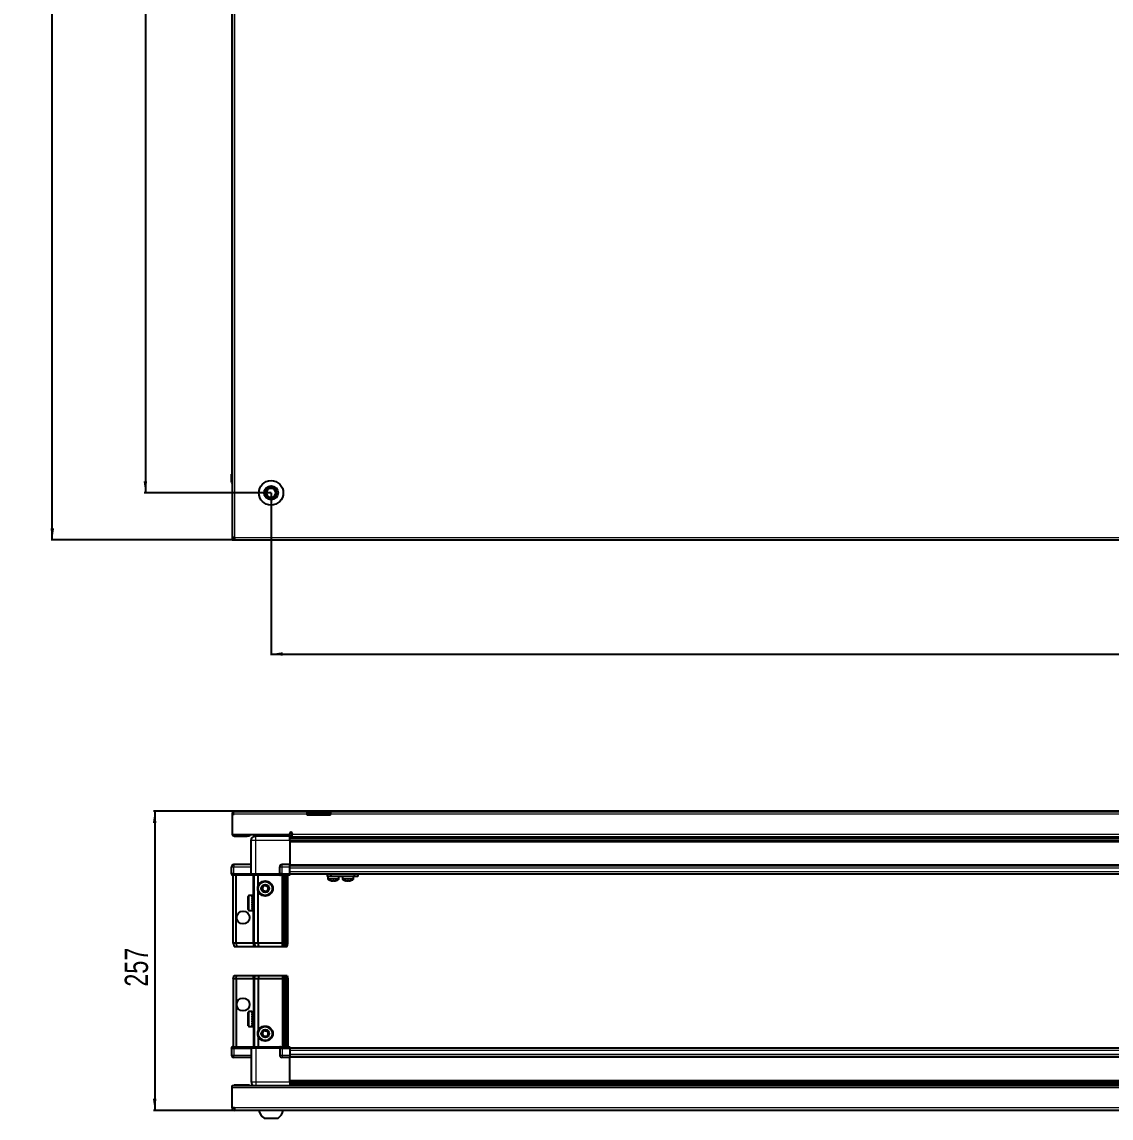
# Model space of a CAD drawing. Header units: millimetres. Extents: x 1132 to 5316, y 351 to 2297.
# Drawn here: x 1132 to 2068, y 351 to 1293 of the extents above; entities that cross this region are included whole.
import ezdxf

# ---------------------------------------------------------------- set-up
doc = ezdxf.new("R2010")
doc.units = ezdxf.units.MM
doc.layers.add('FORMAT', color=7, linetype='Continuous')
doc.styles.add('SLDTEXTSTYLE0', font='TXT', dxfattribs={"width": 0.75})
doc.dimstyles.new('SLDDIMSTYLE0', dxfattribs={"dimtxt": 20, "dimasz": 10, "dimexe": 0, "dimexo": 0.0625, "dimgap": 5, "dimtad": 2, "dimdec": 1, "dimrnd": 1e-09, "dimzin": 12, "dimdsep": 46, "dimtxsty": 'SLDTEXTSTYLE0', "dimsah": 1, "dimcen": 0.09, "dimadec": 0, "dimazin": 3, "dimtfac": 1, "dimtofl": 0, "dimtmove": 0, "dimatfit": 3, "dimfxl": 0, "dimfrac": 2, "dimtolj": 1, "dimtzin": 12, "dimarcsym": 0})

# ---------------------------------------------------------------- blocks, each defined once
blk = doc.blocks.new('_D')
at = {"layer": 'FORMAT'}
for p, q in [((1312.98, 2046.6), (1157.49, 2046.6)), ((1158.49, 847.6), (1158.49, 2046.6)), ((1312.98, 847.6), (1157.49, 847.6))]:
    blk.add_line(p, q, dxfattribs=at)
for points in [[(1158.49, 2046.6), (1156.95, 2036.6), (1160.03, 2036.6)], [(1158.49, 847.6), (1160.03, 857.6), (1156.95, 857.6)]]:
    blk.add_solid(points, dxfattribs=at)
at = {"layer": 'FORMAT', "insert": (1132.71, 1417.55), "char_height": 20, "attachment_point": 1, "rotation": 90, "style": 'SLDTEXTSTYLE0'}
blk.add_mtext('1199', dxfattribs=at)
blk = doc.blocks.new('_D_2')
at = {"layer": 'FORMAT'}
for p, q in [((1346.49, 888.09), (1346.49, 748.6)), ((2878.49, 888.09), (2878.49, 748.6)), ((1346.49, 749.6), (2878.49, 749.6))]:
    blk.add_line(p, q, dxfattribs=at)
for points in [[(1346.49, 749.6), (1356.49, 748.07), (1356.49, 751.14)], [(2878.49, 749.6), (2868.49, 751.14), (2868.49, 748.07)]]:
    blk.add_solid(points, dxfattribs=at)
at = {"layer": 'FORMAT', "insert": (2082.93, 775.39), "char_height": 20, "attachment_point": 1, "style": 'SLDTEXTSTYLE0'}
blk.add_mtext('1532', dxfattribs=at)
blk = doc.blocks.new('_D_5')
at = {"layer": 'FORMAT'}
for p, q in [((1346.48, 2006.1), (1237.49, 2006.1)), ((1238.49, 2006.1), (1238.49, 888.1)), ((1346.48, 888.1), (1237.49, 888.1))]:
    blk.add_line(p, q, dxfattribs=at)
for points in [[(1238.49, 2006.1), (1236.95, 1996.1), (1240.03, 1996.1)], [(1238.49, 888.1), (1240.03, 898.1), (1236.95, 898.1)]]:
    blk.add_solid(points, dxfattribs=at)
at = {"layer": 'FORMAT', "insert": (1212.71, 1417.55), "char_height": 20, "attachment_point": 1, "rotation": 90, "style": 'SLDTEXTSTYLE0'}
blk.add_mtext('1118', dxfattribs=at)
blk = doc.blocks.new('_D_11')
at = {"layer": 'FORMAT'}
for p, q in [((2106.69, 614.44), (1245.49, 614.44)), ((1246.49, 614.44), (1246.49, 357.44)), ((1315.08, 357.44), (1245.49, 357.44))]:
    blk.add_line(p, q, dxfattribs=at)
for points in [[(1246.49, 614.44), (1244.95, 604.44), (1248.03, 604.44)], [(1246.49, 357.44), (1248.03, 367.44), (1244.95, 367.44)]]:
    blk.add_solid(points, dxfattribs=at)
at = {"layer": 'FORMAT', "insert": (1220.71, 463.77), "char_height": 20, "attachment_point": 1, "rotation": 90, "style": 'SLDTEXTSTYLE0'}
blk.add_mtext('257', dxfattribs=at)

msp = doc.modelspace()

# ---------------------------------------------------------------- linework, layer by layer
at = {"color": 7, "linetype": 'Continuous', "lineweight": 25}
for p, q in [((1312.99, 2044.5), (1312.99, 849.7)), ((1312.64, 1990.1), (1312.64, 904.1)), ((1312.49, 897.6), (1312.49, 904.1)), ((1312.49, 904.1), (1312.49, 904.1)), ((1312.49, 904.1), (1312.49, 904.1)), ((1312.49, 904.1), (1312.49, 897.6)), ((1312.99, 904.1), (1312.49, 904.1)), ((1312.99, 896.28), (1312.99, 896.28)), ((1315.09, 849.7), (1312.99, 849.7)), ((1312.99, 849.7), (1312.99, 849.1)), ((1312.99, 849.1), (1312.99, 847.6)), ((1315.09, 849.1), (1312.99, 849.1)), ((1315.09, 849.7), (1315.09, 847.6)), ((1312.99, 847.6), (1315.09, 847.6)), ((1315.09, 847.6), (2909.89, 847.6)), ((1314.59, 614.14), (1377.49, 614.14)), ((1337.85, 614.44), (1337.85, 614.14)), ((1337.85, 614.44), (1349.42, 614.44)), ((1349.42, 614.14), (1349.42, 614.44)), ((1377.49, 612.04), (1377.49, 614.14)), ((1377.49, 614.14), (1387.49, 614.14)), ((1387.49, 612.64), (1377.49, 612.64)), ((1387.49, 614.14), (1397.49, 614.14)), ((1397.49, 612.64), (1387.49, 612.64)), ((1397.49, 614.14), (1397.49, 612.04)), ((1397.49, 614.14), (2827.49, 614.14)), ((1313.99, 612.04), (1312.99, 612.04)), ((1312.99, 612.04), (1312.99, 611.14)), ((1312.99, 611.14), (1312.99, 594.64)), ((1313.99, 611.14), (1312.99, 611.14)), ((1313.99, 612.04), (1313.99, 611.14)), ((1377.49, 611.14), (1377.49, 612.04)), ((1397.49, 611.14), (1377.49, 611.14)), ((1397.49, 611.14), (1397.49, 612.04)), ((1312.99, 594.64), (1362.49, 594.64)), ((1327.99, 594.64), (1327.99, 593.14)), ((1333.24, 594.64), (1333.24, 593.14)), ((1359.74, 593.14), (1359.74, 594.64)), ((1362.49, 594.64), (1362.49, 595.49)), ((1362.49, 594.64), (1362.49, 593.14)), ((1364.49, 595.49), (1364.49, 594.74)), ((1364.49, 592.64), (1364.49, 594.74)), ((1315.09, 593.14), (1325.99, 593.14)), ((1327.99, 593.14), (1325.99, 593.14)), ((1329.49, 560.64), (1329.49, 589.64)), ((1362.49, 593.14), (1333.49, 593.14)), ((1362.49, 592.49), (1386.37, 592.49)), ((2862.49, 590.7), (1362.49, 590.7)), ((2862.49, 590.66), (1362.49, 590.66)), ((1362.49, 589.64), (1362.49, 568.64)), ((1364.49, 592.64), (2099.99, 592.64)), ((1380.99, 592.64), (1380.99, 592.49)), ((1381.15, 592.64), (1381.15, 592.49)), ((1381.36, 592.64), (1381.36, 592.49)), ((1381.91, 592.64), (1381.91, 592.49)), ((1382.32, 592.64), (1382.32, 592.49)), ((1383.21, 592.64), (1383.21, 592.49)), ((1383.79, 592.64), (1383.79, 592.49)), ((1384.93, 592.64), (1384.93, 592.49)), ((1385.63, 592.64), (1385.63, 592.49)), ((1386.37, 592.49), (1386.91, 592.49)), ((1386.91, 592.64), (1386.91, 592.49)), ((1386.91, 592.49), (1387.64, 592.49)), ((1386.91, 592.49), (1386.91, 592.49)), ((1387.09, 592.64), (1387.09, 592.49)), ((1387.59, 592.64), (1387.59, 592.49)), ((1387.64, 592.64), (1387.64, 592.49)), ((1387.64, 592.49), (1388.61, 592.49)), ((1387.64, 592.49), (1387.64, 592.49)), ((1388.61, 592.49), (2836.37, 592.49)), ((1388.93, 592.64), (1388.93, 592.49)), ((1388.95, 592.64), (1388.95, 592.49)), ((1389.64, 592.64), (1389.64, 592.49)), ((1390.82, 592.64), (1390.82, 592.49)), ((1391.43, 592.64), (1391.43, 592.49)), ((1392.38, 592.64), (1392.38, 592.49)), ((1392.84, 592.64), (1392.84, 592.49)), ((1393.47, 592.64), (1393.47, 592.49)), ((1393.72, 592.64), (1393.72, 592.49)), ((1393.96, 592.64), (1393.96, 592.49)), ((1393.99, 592.64), (1393.99, 592.49)), ((1312.49, 560.64), (1312.49, 566.64)), ((1329.49, 568.64), (1314.49, 568.64)), ((1353.99, 560.64), (1353.99, 566.64)), ((1362.49, 568.64), (1355.99, 568.64)), ((1362.49, 566.64), (1362.49, 568.64)), ((1362.49, 567.99), (2102.49, 567.99)), ((1362.49, 560.64), (1362.49, 566.64)), ((1312.49, 560.64), (1312.49, 560.3)), ((1312.49, 560.64), (1312.49, 560.64)), ((1312.49, 560.64), (1312.49, 560.3)), ((1314.49, 560.64), (1312.49, 560.64)), ((1312.49, 560.3), (1312.99, 559.44)), ((1312.49, 560.3), (1312.99, 559.44)), ((1312.99, 559.44), (1314.49, 559.44)), ((1313.99, 501.14), (1313.99, 559.44)), ((1314.49, 560.64), (1329.29, 560.64)), ((1329.29, 559.44), (1314.49, 559.44)), ((1316.49, 501.14), (1316.49, 559.44)), ((1329.29, 560.64), (1329.49, 560.64)), ((1329.49, 559.44), (1329.29, 559.44)), ((1329.49, 560.64), (1329.49, 559.44)), ((1329.49, 560.64), (1333.49, 560.64)), ((1333.49, 559.44), (1329.49, 559.44)), ((1331.99, 501.14), (1331.99, 559.44)), ((1333.49, 560.64), (1353.79, 560.64)), ((1353.79, 559.44), (1333.49, 559.44)), ((1335.49, 550.64), (1335.49, 559.44)), ((1353.79, 560.64), (1353.99, 560.64)), ((1353.99, 559.44), (1353.79, 559.44)), ((1353.99, 560.64), (1353.99, 559.44)), ((1355.99, 560.64), (1353.99, 560.64)), ((1353.99, 560.64), (1355.99, 560.64)), ((1353.99, 559.44), (1354.67, 559.44)), ((1362.49, 559.44), (1354.67, 559.44)), ((1355.99, 560.64), (1362.49, 560.64)), ((1355.99, 560.3), (1362.49, 560.3)), ((1356.99, 501.14), (1356.99, 559.44)), ((1357.99, 501.14), (1357.99, 559.44)), ((1359.49, 501.14), (1359.49, 559.44)), ((1360.99, 501.14), (1360.99, 559.44)), ((1362.49, 560.79), (2102.49, 560.79)), ((1362.49, 560.64), (1362.49, 560.3)), ((1362.49, 560.3), (1362.49, 559.44)), ((1394.94, 558.29), (1394.94, 560.79)), ((1397.94, 558.29), (1394.94, 558.29)), ((1395.29, 558.29), (1395.29, 556.38)), ((1397.94, 560.79), (1397.94, 558.29)), ((1418.14, 558.29), (1397.94, 558.29)), ((1404.79, 556.38), (1404.79, 558.29)), ((1407.74, 558.29), (1407.74, 556.38)), ((1407.79, 558.29), (1407.79, 556.38)), ((1417.29, 556.38), (1417.29, 558.29)), ((1418.14, 558.29), (1418.14, 560.79)), ((1421.14, 558.29), (1418.14, 558.29)), ((1421.14, 560.79), (1421.14, 558.29)), ((1326.79, 529.94), (1326.79, 541.34)), ((1330.49, 542.14), (1327.59, 542.14)), ((1329.99, 542.04), (1330.49, 542.04)), ((1329.99, 542.04), (1329.99, 541.88)), ((1329.99, 541.88), (1330.49, 541.88)), ((1329.99, 541.39), (1330.49, 541.39)), ((1329.99, 541.39), (1329.99, 541.01)), ((1329.99, 541.01), (1330.49, 541.01)), ((1329.99, 540.17), (1330.49, 540.17)), ((1329.99, 540.17), (1329.99, 539.62)), ((1329.99, 539.62), (1330.49, 539.62)), ((1329.99, 538.51), (1330.49, 538.51)), ((1329.99, 538.51), (1329.99, 537.83)), ((1329.99, 537.83), (1330.49, 537.83)), ((1330.49, 542.04), (1330.49, 542.14)), ((1330.49, 541.88), (1330.49, 542.04)), ((1330.49, 541.39), (1330.49, 541.88)), ((1330.49, 541.01), (1330.49, 541.39)), ((1330.49, 540.17), (1330.49, 541.01)), ((1330.49, 539.62), (1330.49, 540.17)), ((1330.59, 540.04), (1330.49, 540.04)), ((1330.49, 538.51), (1330.49, 539.62)), ((1330.49, 537.83), (1330.49, 538.51)), ((1330.49, 536.57), (1330.49, 537.83)), ((1330.59, 538.52), (1330.59, 540.04)), ((1330.59, 531.24), (1330.59, 538.52)), ((1331.47, 538.95), (1330.99, 539.64)), ((1330.99, 531.64), (1330.99, 539.64)), ((1331.96, 539.64), (1331.47, 538.95)), ((1331.47, 532.33), (1331.47, 538.95)), ((1331.99, 539.64), (1331.96, 539.64)), ((1331.96, 531.64), (1331.96, 539.64)), ((1335.49, 501.14), (1335.49, 545.64)), ((1327.59, 529.14), (1330.49, 529.14)), ((1329.99, 536.57), (1330.49, 536.57)), ((1329.99, 536.57), (1329.99, 535.84)), ((1329.99, 536.27), (1330.49, 536.27)), ((1329.99, 535.84), (1330.49, 535.84)), ((1329.99, 534.54), (1330.49, 534.54)), ((1329.99, 534.54), (1329.99, 533.82)), ((1329.99, 534.41), (1330.49, 534.41)), ((1329.99, 533.82), (1330.49, 533.82)), ((1329.99, 532.61), (1330.49, 532.61)), ((1329.99, 532.61), (1329.99, 531.98)), ((1329.99, 531.98), (1330.49, 531.98)), ((1329.99, 530.98), (1330.49, 530.98)), ((1329.99, 530.98), (1329.99, 530.5)), ((1329.99, 530.5), (1330.49, 530.5)), ((1329.99, 529.81), (1330.49, 529.81)), ((1329.99, 529.81), (1329.99, 529.52)), ((1329.99, 529.52), (1330.49, 529.52)), ((1329.99, 529.21), (1330.49, 529.21)), ((1329.99, 529.21), (1329.99, 529.14)), ((1329.99, 529.14), (1330.49, 529.14)), ((1330.49, 536.27), (1330.49, 536.57)), ((1330.49, 534.54), (1330.49, 535.84)), ((1330.49, 533.82), (1330.49, 534.41)), ((1330.49, 532.61), (1330.49, 533.82)), ((1330.49, 531.98), (1330.49, 532.61)), ((1330.49, 530.98), (1330.49, 531.98)), ((1330.49, 531.24), (1330.59, 531.24)), ((1330.49, 530.5), (1330.49, 530.98)), ((1330.49, 529.81), (1330.49, 530.5)), ((1330.49, 529.52), (1330.49, 529.81)), ((1330.49, 529.21), (1330.49, 529.52)), ((1330.49, 529.14), (1330.49, 529.21)), ((1330.49, 529.14), (1330.49, 529.14)), ((1330.99, 531.64), (1331.47, 532.33)), ((1331.47, 532.33), (1331.96, 531.64)), ((1331.96, 531.64), (1331.99, 531.64)), ((1316.49, 501.14), (1313.99, 501.14)), ((1313.99, 501.14), (1314.79, 498.14)), ((1330.99, 501.14), (1316.49, 501.14)), ((1316.49, 501.14), (1316.64, 498.14)), ((1331.99, 501.14), (1330.99, 501.14)), ((1335.49, 501.14), (1331.99, 501.14)), ((1331.99, 501.14), (1332.79, 498.14)), ((1355.99, 501.14), (1335.49, 501.14)), ((1335.82, 498.14), (1335.49, 501.14)), ((1356.99, 501.14), (1355.99, 501.14)), ((1357.99, 501.14), (1356.99, 501.14)), ((1357.79, 498.14), (1356.99, 501.14)), ((1359.49, 501.14), (1357.99, 501.14)), ((1358.53, 498.14), (1357.99, 501.14)), ((1359.03, 498.14), (1359.49, 501.14)), ((1360.99, 501.14), (1359.49, 501.14)), ((1360.18, 498.14), (1360.99, 501.14)), ((1314.79, 498.14), (1316.64, 498.14)), ((1316.64, 498.14), (1330.99, 498.14)), ((1330.99, 498.14), (1332.79, 498.14)), ((1332.79, 498.14), (1335.82, 498.14)), ((1335.82, 498.14), (1355.99, 498.14)), ((1355.99, 498.14), (1357.79, 498.14)), ((1357.79, 498.14), (1358.53, 498.14)), ((1358.53, 498.14), (1359.03, 498.14)), ((1359.03, 498.14), (1360.18, 498.14)), ((1313.99, 470.44), (1314.79, 473.44)), ((1314.79, 473.44), (1316.64, 473.44)), ((1316.49, 470.44), (1316.64, 473.44)), ((1316.64, 473.44), (1330.99, 473.44)), ((1330.99, 473.44), (1332.79, 473.44)), ((1331.99, 470.44), (1332.79, 473.44)), ((1332.79, 473.44), (1335.82, 473.44)), ((1335.82, 473.44), (1335.49, 470.44)), ((1335.82, 473.44), (1355.99, 473.44)), ((1355.99, 473.44), (1357.79, 473.44)), ((1357.79, 473.44), (1356.99, 470.44)), ((1357.79, 473.44), (1358.53, 473.44)), ((1358.53, 473.44), (1357.99, 470.44)), ((1358.53, 473.44), (1359.03, 473.44)), ((1359.03, 473.44), (1359.49, 470.44)), ((1359.03, 473.44), (1360.18, 473.44)), ((1360.18, 473.44), (1360.99, 470.44)), ((1316.49, 470.44), (1313.99, 470.44)), ((1313.99, 470.44), (1313.99, 412.14)), ((1330.99, 470.44), (1316.49, 470.44)), ((1316.49, 470.44), (1316.49, 412.14)), ((1331.99, 470.44), (1330.99, 470.44)), ((1335.49, 470.44), (1331.99, 470.44)), ((1331.99, 470.44), (1331.99, 412.14)), ((1355.99, 470.44), (1335.49, 470.44)), ((1335.49, 470.44), (1335.49, 425.94)), ((1356.99, 470.44), (1355.99, 470.44)), ((1357.99, 470.44), (1356.99, 470.44)), ((1356.99, 470.44), (1356.99, 412.14)), ((1359.49, 470.44), (1357.99, 470.44)), ((1357.99, 470.44), (1357.99, 412.14)), ((1360.99, 470.44), (1359.49, 470.44)), ((1359.49, 470.44), (1359.49, 412.14)), ((1360.99, 470.44), (1360.99, 412.14)), ((1326.79, 430.24), (1326.79, 441.64)), ((1329.99, 442.44), (1327.59, 442.44)), ((1329.99, 442.44), (1329.99, 442.43)), ((1329.99, 442.43), (1330.49, 442.43)), ((1329.99, 442.24), (1330.49, 442.24)), ((1329.99, 442.24), (1329.99, 442.03)), ((1329.99, 442.03), (1330.49, 442.03)), ((1329.99, 441.45), (1330.49, 441.45)), ((1329.99, 441.45), (1329.99, 441.02)), ((1329.99, 441.02), (1330.49, 441.02)), ((1329.99, 440.12), (1330.49, 440.12)), ((1329.99, 440.12), (1329.99, 439.52)), ((1329.99, 439.52), (1330.49, 439.52)), ((1329.99, 438.37), (1330.49, 438.37)), ((1329.99, 438.37), (1329.99, 437.67)), ((1329.99, 437.67), (1330.49, 437.67)), ((1329.99, 436.39), (1330.49, 436.39)), ((1329.99, 436.39), (1329.99, 435.65)), ((1329.99, 436.24), (1330.49, 436.24)), ((1329.99, 435.74), (1330.49, 435.74)), ((1329.99, 435.65), (1330.49, 435.65)), ((1329.99, 434.36), (1330.49, 434.36)), ((1329.99, 434.36), (1329.99, 433.66)), ((1329.99, 433.66), (1330.49, 433.66)), ((1330.49, 442.24), (1330.49, 442.43)), ((1330.49, 442.03), (1330.49, 442.24)), ((1330.49, 441.45), (1330.49, 442.03)), ((1330.49, 441.02), (1330.49, 441.45)), ((1330.49, 440.12), (1330.49, 441.02)), ((1330.59, 440.34), (1330.49, 440.34)), ((1330.49, 439.52), (1330.49, 440.12)), ((1330.49, 438.37), (1330.49, 439.52)), ((1330.49, 437.67), (1330.49, 438.37)), ((1330.49, 436.39), (1330.49, 437.67)), ((1330.49, 436.24), (1330.49, 436.39)), ((1330.49, 435.65), (1330.49, 435.74)), ((1330.49, 434.36), (1330.49, 435.65)), ((1330.49, 433.66), (1330.49, 434.36)), ((1330.49, 432.49), (1330.49, 433.66)), ((1330.59, 431.54), (1330.59, 440.34)), ((1331.47, 439.25), (1330.99, 439.94)), ((1330.99, 431.94), (1330.99, 439.94)), ((1331.96, 439.94), (1331.47, 439.25)), ((1331.47, 432.63), (1331.47, 439.25)), ((1331.99, 439.94), (1331.96, 439.94)), ((1331.96, 431.94), (1331.96, 439.94)), ((1327.59, 429.44), (1329.99, 429.44)), ((1329.99, 432.49), (1330.49, 432.49)), ((1329.99, 432.49), (1329.99, 431.89)), ((1329.99, 431.89), (1330.49, 431.89)), ((1329.99, 430.96), (1330.49, 430.96)), ((1329.99, 430.96), (1329.99, 430.52)), ((1329.99, 430.52), (1330.49, 430.52)), ((1329.99, 429.91), (1330.49, 429.91)), ((1329.99, 429.91), (1329.99, 429.67)), ((1329.99, 429.67), (1330.49, 429.67)), ((1329.99, 429.45), (1330.49, 429.45)), ((1329.99, 429.45), (1329.99, 429.44)), ((1329.99, 429.44), (1330.49, 429.44)), ((1330.49, 431.89), (1330.49, 432.49)), ((1330.49, 430.96), (1330.49, 431.89)), ((1330.49, 431.54), (1330.59, 431.54)), ((1330.49, 430.52), (1330.49, 430.96)), ((1330.49, 429.91), (1330.49, 430.52)), ((1330.49, 429.67), (1330.49, 429.91)), ((1330.49, 429.45), (1330.49, 429.67)), ((1330.49, 429.44), (1330.49, 429.45)), ((1330.99, 431.94), (1331.47, 432.63)), ((1331.47, 432.63), (1331.96, 431.94)), ((1331.96, 431.94), (1331.99, 431.94)), ((1335.49, 420.94), (1335.49, 412.14)), ((1312.99, 412.14), (1312.49, 411.27)), ((1312.49, 410.94), (1312.49, 411.27)), ((1312.49, 410.94), (1314.49, 410.94)), ((1312.49, 410.94), (1312.49, 404.94)), ((1314.49, 412.14), (1312.99, 412.14)), ((1314.49, 412.14), (1329.29, 412.14)), ((1329.29, 410.94), (1314.49, 410.94)), ((1314.49, 410.94), (1329.29, 410.94)), ((1329.29, 412.14), (1329.49, 412.14)), ((1329.49, 410.94), (1329.29, 410.94)), ((1329.49, 410.94), (1329.49, 412.14)), ((1329.49, 412.14), (1333.49, 412.14)), ((1333.49, 410.94), (1329.49, 410.94)), ((1329.49, 410.94), (1329.49, 381.94)), ((1333.49, 412.14), (1353.79, 412.14)), ((1353.79, 410.94), (1333.49, 410.94)), ((1353.79, 412.14), (1353.99, 412.14)), ((1353.99, 410.94), (1353.79, 410.94)), ((1353.99, 410.94), (1353.99, 412.14)), ((1354.67, 412.14), (1353.99, 412.14)), ((1353.99, 410.94), (1355.99, 410.94)), ((1353.99, 410.94), (1353.99, 404.94)), ((1354.67, 412.14), (1362.49, 412.14)), ((1362.49, 411.27), (1355.99, 411.27)), ((1362.49, 410.94), (1355.99, 410.94)), ((1355.99, 410.94), (1362.49, 410.94)), ((1362.49, 412.14), (1362.49, 411.27)), ((1362.49, 411.27), (1362.49, 411.27)), ((1362.49, 410.94), (1362.49, 411.27)), ((1362.49, 410.94), (1362.49, 410.94)), ((1362.49, 410.94), (1362.49, 404.94)), ((2102.49, 410.79), (1362.49, 410.79)), ((1329.49, 402.94), (1314.49, 402.94)), ((1362.49, 402.94), (1355.99, 402.94)), ((1362.49, 404.94), (1362.49, 402.94)), ((2102.49, 403.59), (1362.49, 403.59)), ((1362.49, 381.94), (1362.49, 402.94)), ((1312.99, 378.94), (2911.99, 378.94)), ((1312.99, 376.84), (1312.99, 378.94)), ((1312.99, 359.54), (1312.99, 376.84)), ((1327.99, 379.04), (1315.09, 379.04)), ((1327.99, 379.04), (1327.99, 378.94)), ((1362.49, 380.91), (2862.49, 380.91)), ((1362.49, 380.88), (2862.49, 380.88)), ((1386.37, 379.09), (1362.49, 379.09)), ((1380.99, 378.94), (1380.99, 379.09)), ((1381.03, 378.94), (1381.03, 379.09)), ((1381.3, 378.94), (1381.3, 379.09)), ((1381.56, 378.94), (1381.56, 379.09)), ((1382.21, 378.94), (1382.21, 379.09)), ((1382.67, 378.94), (1382.67, 379.09)), ((1383.64, 378.94), (1383.64, 379.09)), ((1384.26, 378.94), (1384.26, 379.09)), ((1385.45, 378.94), (1385.45, 379.09)), ((1386.11, 378.94), (1386.11, 379.09)), ((1386.16, 378.94), (1386.16, 379.09)), ((1387.45, 379.09), (1386.37, 379.09)), ((1388.19, 379.09), (1387.45, 379.09)), ((1387.45, 378.94), (1387.45, 379.09)), ((1387.45, 379.09), (1387.45, 379.09)), ((1387.47, 378.94), (1387.47, 379.09)), ((1387.96, 378.94), (1387.96, 379.09)), ((1388.19, 378.94), (1388.19, 379.09)), ((1388.61, 379.09), (1388.19, 379.09)), ((1388.19, 379.09), (1388.19, 379.09)), ((2836.37, 379.09), (1388.61, 379.09)), ((1389.46, 378.94), (1389.46, 379.09)), ((1390.15, 378.94), (1390.15, 379.09)), ((1391.28, 378.94), (1391.28, 379.09)), ((1391.86, 378.94), (1391.86, 379.09)), ((1392.73, 378.94), (1392.73, 379.09)), ((1393.13, 378.94), (1393.13, 379.09)), ((1393.66, 378.94), (1393.66, 379.09)), ((1393.85, 378.94), (1393.85, 379.09)), ((1393.99, 378.94), (1393.99, 379.09)), ((1315.09, 359.54), (1312.99, 359.54)), ((1315.09, 359.54), (1315.09, 357.44)), ((2909.89, 357.44), (1315.09, 357.44)), ((1340.49, 350.84), (1352.49, 350.84))]:
    msp.add_line(p, q, dxfattribs=at)
at = {"color": 8, "linetype": 'Continuous', "lineweight": 18}
for p, q in [((1315.09, 2044.5), (1315.09, 849.7)), ((1312.99, 897.6), (1312.49, 897.6)), ((1315.09, 849.7), (2909.89, 849.7)), ((1387.49, 612.64), (1387.49, 614.14)), ((1377.49, 612.04), (1313.99, 612.04)), ((2827.49, 612.04), (1397.49, 612.04)), ((1315.09, 594.64), (1315.09, 593.14)), ((1325.99, 593.14), (1325.99, 594.64)), ((1364.49, 594.74), (2099.99, 594.74)), ((1333.49, 589.64), (1362.49, 589.64)), ((1333.49, 560.64), (1333.49, 589.64)), ((1362.49, 593.14), (1364.49, 593.14)), ((2862.49, 591.9), (1362.49, 591.9)), ((1362.49, 589.45), (2862.49, 589.45)), ((2862.49, 588.04), (1362.49, 588.04)), ((1312.49, 566.64), (1314.49, 566.64)), ((1314.49, 568.64), (1314.49, 566.64)), ((1314.49, 566.64), (1329.49, 566.64)), ((1314.49, 560.64), (1314.49, 566.64)), ((1353.99, 566.64), (1355.99, 566.64)), ((1355.99, 566.64), (1355.99, 568.64)), ((1355.99, 560.64), (1355.99, 566.64)), ((1355.99, 566.64), (1362.49, 566.64)), ((1362.49, 568.64), (2102.49, 568.64)), ((1362.49, 565.99), (2102.49, 565.99)), ((1314.49, 560.64), (1314.49, 559.44)), ((1329.29, 559.44), (1329.29, 560.64)), ((1330.99, 539.64), (1330.99, 559.44)), ((1333.49, 560.64), (1333.49, 559.44)), ((1353.79, 559.44), (1353.79, 560.64)), ((1355.99, 560.64), (1355.99, 560.3)), ((1355.99, 501.14), (1355.99, 559.44)), ((1362.49, 562.79), (2102.49, 562.79)), ((1404.79, 556.38), (1395.29, 556.38)), ((1404.59, 556.01), (1395.48, 556.01)), ((1407.79, 556.38), (1407.74, 556.38)), ((1417.29, 556.38), (1407.79, 556.38)), ((1407.98, 556.01), (1407.93, 556.01)), ((1417.09, 556.01), (1407.98, 556.01)), ((1327.59, 529.14), (1327.59, 542.14)), ((1330.99, 501.14), (1330.99, 531.64)), ((1330.99, 501.14), (1330.99, 498.14)), ((1355.99, 498.14), (1355.99, 501.14)), ((1330.99, 470.44), (1330.99, 473.44)), ((1355.99, 473.44), (1355.99, 470.44)), ((1330.99, 470.44), (1330.99, 439.94)), ((1355.99, 470.44), (1355.99, 412.14)), ((1327.59, 429.44), (1327.59, 442.44)), ((1330.99, 431.94), (1330.99, 412.14)), ((1314.49, 410.94), (1314.49, 412.14)), ((1314.49, 410.94), (1314.49, 404.94)), ((1329.29, 410.94), (1329.29, 412.14)), ((1333.49, 410.94), (1333.49, 412.14)), ((1333.49, 410.94), (1333.49, 381.94)), ((1353.79, 410.94), (1353.79, 412.14)), ((1355.99, 410.94), (1355.99, 411.27)), ((1355.99, 410.94), (1355.99, 404.94)), ((1362.49, 410.94), (1362.49, 411.27)), ((2102.49, 408.79), (1362.49, 408.79)), ((2102.49, 405.59), (1362.49, 405.59)), ((1312.49, 404.94), (1314.49, 404.94)), ((1314.49, 404.94), (1329.49, 404.94)), ((1314.49, 402.94), (1314.49, 404.94)), ((1353.99, 404.94), (1355.99, 404.94)), ((1355.99, 404.94), (1362.49, 404.94)), ((1355.99, 404.94), (1355.99, 402.94)), ((2102.49, 402.94), (1362.49, 402.94)), ((2911.99, 376.84), (1312.99, 376.84)), ((1315.09, 378.94), (1315.09, 379.04)), ((1333.49, 381.94), (1362.49, 381.94)), ((1362.49, 383.54), (2862.49, 383.54)), ((2862.49, 382.12), (1362.49, 382.12)), ((1362.49, 379.67), (2862.49, 379.67)), ((2909.89, 359.54), (1315.09, 359.54))]:
    msp.add_line(p, q, dxfattribs=at)
at = {"color": 7, "linetype": 'Continuous', "lineweight": 25, "flags": 128}
msp.add_lwpolyline([(1315.09, 379.04), (1314.68, 379), (1314.45, 378.94)], dxfattribs=at)
at = {"color": 7, "linetype": 'Continuous', "lineweight": 25}
for centre, radius in [((1346.49, 888.1), 10.5), ((1346.49, 888.1), 6), ((1346.49, 888.1), 3.9), ((1341.49, 548.14), 6.5), ((1341.49, 548.14), 3.46), ((1322.49, 523.14), 5.5), ((1322.49, 448.44), 5.5), ((1341.49, 423.44), 6.5), ((1341.49, 423.44), 3.46)]:
    msp.add_circle(centre, radius, dxfattribs=at)
at = {"color": 8, "linetype": 'Continuous', "lineweight": 18}
for centre in [(1341.49, 548.14), (1341.49, 423.44)]:
    msp.add_circle(centre, 5.7, dxfattribs=at)
at = {"color": 7, "linetype": 'Continuous', "lineweight": 25}
for centre, radius, start, end in [((1314.49, 897.6), 2, 180, 199.56674), ((1314.49, 897.6), 2, 180, 221.40962), ((1314.49, 897.6), 2, 213.78451, 221.40962), ((1346.49, 888.1), 4.62, 120, 180), ((1346.49, 888.1), 4.62, 180, 240), ((1346.49, 888.1), 4.62, 60, 120), ((1346.49, 888.1), 4.62, 360, 60), ((1346.49, 888.1), 4.62, 300, 360), ((1346.49, 888.1), 4.62, 240, 300), ((1315.09, 595.24), 2.1, 196.60155, 270), ((1363.49, 595.49), 1, 0, 180), ((1314.49, 566.64), 2, 90, 180), ((1355.99, 566.64), 2, 90, 180), ((1395.74, 556.38), 0.45, 180, 235.28209), ((1400.04, 562.59), 8, 235.28209, 258.9392), ((1400.04, 562.59), 8, 281.00757, 304.71791), ((1404.34, 556.38), 0.45, 304.71791, 0), ((1408.19, 556.38), 0.45, 180, 235.28209), ((1408.24, 556.38), 0.45, 180, 235.28209), ((1412.49, 562.59), 8, 235.28209, 256.54113), ((1412.54, 562.59), 8, 235.28209, 259.06255), ((1412.54, 562.59), 8, 280.87532, 304.71791), ((1416.84, 556.38), 0.45, 304.71791, 0), ((1341.49, 548.14), 2.5, 134.92207, 194.92207), ((1341.49, 548.14), 2.5, 194.92207, 254.92207), ((1341.49, 548.14), 2.5, 74.92207, 134.92207), ((1341.49, 548.14), 2.5, 254.92207, 314.92207), ((1341.49, 548.14), 2.5, 14.92207, 74.92207), ((1341.49, 548.14), 2.5, 314.92207, 14.92207), ((1327.59, 541.34), 0.8, 90, 180), ((1330.99, 540.04), 0.4, 180, 270), ((1327.59, 529.94), 0.8, 180, 270), ((1330.99, 531.24), 0.4, 90, 180), ((1327.59, 441.64), 0.8, 90, 180), ((1330.99, 440.34), 0.4, 180, 270), ((1327.59, 430.24), 0.8, 180, 270), ((1330.99, 431.54), 0.4, 90, 180), ((1341.49, 423.44), 2.5, 147.37605, 207.37605), ((1341.49, 423.44), 2.5, 87.37605, 147.37605), ((1341.49, 423.44), 2.5, 27.37605, 87.37605), ((1341.49, 423.44), 2.5, 327.37605, 27.37605), ((1341.49, 423.44), 2.5, 207.37605, 267.37605), ((1341.49, 423.44), 2.5, 267.37605, 327.37605), ((1314.49, 404.94), 2, 180, 270), ((1355.99, 404.94), 2, 180, 270), ((1315.09, 359.54), 2.1, 180, 270), ((1315.09, 359.54), 0.6, 180, 270), ((1347.51, 360.46), 11.91, 194.70035, 233.8734), ((1345.46, 360.46), 11.91, 306.1266, 345.29965)]:
    msp.add_arc(centre, radius, start, end, dxfattribs=at)
for centre, start_param, end_param in [((1355.99, 556.84), 0, 0.722734), ((1355.99, 414.74), 2.418858, 3.141593)]:
    msp.add_ellipse(centre, major_axis=(0, 3.46), ratio=0.57735, start_param=start_param, end_param=end_param, dxfattribs=at)
for points, knots in [([(1341.87, 888.1), (1342.2, 888.68), (1342.77, 889.66), (1343.59, 891.08), (1344, 891.79), (1344.18, 892.1)], [0, 0, 0, 0, 0.439131, 0.751378, 1, 1, 1, 1]), ([(1344.18, 884.1), (1343.85, 884.68), (1343.28, 885.66), (1342.46, 887.08), (1342.05, 887.79), (1341.87, 888.1)], [0, 0, 0, 0, 0.439131, 0.751378, 1, 1, 1, 1]), ([(1344.18, 892.1), (1344.38, 892.1), (1345.08, 892.1), (1346.39, 892.1), (1347.78, 892.1), (1348.53, 892.1), (1348.8, 892.1)], [0, 0, 0, 0, 0.139329, 0.48527, 0.816356, 1, 1, 1, 1]), ([(1348.8, 892.1), (1349.13, 891.53), (1349.69, 890.55), (1350.52, 889.13), (1350.93, 888.42), (1351.11, 888.1)], [0, 0, 0, 0, 0.439131, 0.751378, 1, 1, 1, 1]), ([(1351.11, 888.1), (1350.78, 887.53), (1350.21, 886.55), (1349.39, 885.13), (1348.98, 884.42), (1348.8, 884.1)], [0, 0, 0, 0, 0.439131, 0.751378, 1, 1, 1, 1]), ([(1348.8, 884.1), (1348.53, 884.1), (1347.78, 884.1), (1346.39, 884.1), (1345.08, 884.1), (1344.38, 884.1), (1344.18, 884.1)], [0, 0, 0, 0, 0.183644, 0.51473, 0.860671, 1, 1, 1, 1]), ([(1314.61, 614.05), (1314.52, 614.04), (1314.19, 613.99), (1313.7, 613.66), (1313.23, 613.11), (1313.02, 612.53), (1313, 612.16), (1312.99, 612.04)], [0, 0, 0, 0, 0.097967, 0.353745, 0.609519, 0.865294, 1, 1, 1, 1]), ([(1313.99, 612.04), (1314.03, 612.29), (1314.12, 612.78), (1314.26, 613.43), (1314.39, 613.89), (1314.5, 614.11), (1314.57, 614.13), (1314.59, 614.14)], [0, 0, 0, 0, 0.230255, 0.448522, 0.666786, 0.88505, 1, 1, 1, 1]), ([(1329.49, 589.64), (1329.54, 590.08), (1329.61, 590.76), (1330.04, 591.57), (1330.5, 592.13), (1331.06, 592.58), (1331.87, 593.02), (1332.55, 593.09), (1332.99, 593.14)], [0, 0, 0, 0, 0.239457, 0.368361, 0.5, 0.631639, 0.760543, 1, 1, 1, 1]), ([(1333.49, 593.14), (1333.42, 593.14), (1333.29, 593.14), (1333.13, 593.14), (1333.01, 593.14), (1333, 593.14), (1332.99, 593.14)], [0, 0, 0, 0, 0.249394, 0.500333, 0.750167, 1, 1, 1, 1]), ([(1362.49, 589.64), (1362.49, 590.03), (1362.49, 590.82), (1362.49, 591.87), (1362.49, 592.66), (1362.49, 593.08), (1362.49, 593.12), (1362.49, 593.14)], [0, 0, 0, 0, 0.214694, 0.429388, 0.644082, 0.858775, 1, 1, 1, 1]), ([(1338.7, 548.89), (1339.07, 549.25), (1339.75, 549.93), (1340.43, 550.61), (1340.75, 550.93)], [0, 0, 0, 0, 0.5346859, 1, 1, 1, 1]), ([(1339.44, 546.1), (1339.36, 546.43), (1339.14, 547.23), (1338.89, 548.19), (1338.73, 548.77), (1338.7, 548.89)], [0, 0, 0, 0, 0.362901, 0.866875, 1, 1, 1, 1]), ([(1340.75, 550.93), (1341.24, 550.79), (1342.17, 550.54), (1343.1, 550.29), (1343.53, 550.18)], [0, 0, 0, 0, 0.534686, 1, 1, 1, 1]), ([(1344.28, 547.39), (1343.91, 547.02), (1343.23, 546.34), (1342.55, 545.66), (1342.23, 545.35)], [0, 0, 0, 0, 0.534686, 1, 1, 1, 1]), ([(1343.53, 550.18), (1343.56, 550.06), (1343.72, 549.48), (1343.98, 548.52), (1344.19, 547.72), (1344.28, 547.39)], [0, 0, 0, 0, 0.133125, 0.637099, 1, 1, 1, 1]), ([(1398.54, 554.73), (1398.54, 554.73), (1398.54, 554.73), (1398.4, 554.76), (1398.22, 554.81), (1398.07, 554.87), (1398, 554.9), (1397.99, 554.91), (1397.99, 554.91), (1398, 554.91), (1398.02, 554.91), (1398.09, 554.89), (1398.38, 554.82), (1398.76, 554.75), (1399.17, 554.72), (1399.45, 554.75), (1399.6, 554.81), (1399.71, 554.88), (1399.78, 554.91), (1399.8, 554.91), (1399.83, 554.91), (1399.85, 554.91), (1399.89, 554.9), (1399.99, 554.87), (1400.15, 554.8), (1400.37, 554.74), (1400.67, 554.72), (1401.01, 554.75), (1401.32, 554.8), (1401.56, 554.85), (1401.68, 554.87), (1401.76, 554.89), (1401.81, 554.9), (1401.85, 554.91), (1401.86, 554.91), (1401.87, 554.91), (1401.87, 554.91)], [0, 0, 0, 0, 0.026098, 0.079837, 0.137205, 0.178357, 0.199039, 0.20334, 0.207689, 0.210723, 0.214544, 0.22148, 0.248602, 0.355777, 0.404897, 0.454423, 0.54605, 0.591404, 0.597119, 0.601325, 0.604382, 0.607444, 0.611991, 0.624229, 0.678519, 0.75975, 0.804305, 0.849026, 0.923625, 0.95136, 0.968708, 0.979996, 0.991142, 0.995473, 0.998845, 1, 1, 1, 1]), ([(1401.87, 554.91), (1401.88, 554.91), (1401.88, 554.91), (1401.89, 554.9), (1401.84, 554.87), (1401.7, 554.8), (1401.56, 554.75), (1401.51, 554.72), (1401.55, 554.73), (1401.57, 554.74)], [0, 0, 0, 0, 0.015183, 0.036536, 0.0957, 0.360142, 0.675239, 0.874535, 1, 1, 1, 1]), ([(1411.02, 554.73), (1411.03, 554.73), (1411.05, 554.73), (1410.91, 554.78), (1410.75, 554.84), (1410.63, 554.89), (1410.63, 554.91), (1410.63, 554.91), (1410.65, 554.91), (1410.67, 554.91), (1410.76, 554.89), (1411.1, 554.81), (1411.52, 554.73), (1411.96, 554.73), (1412.18, 554.76), (1412.35, 554.81), (1412.47, 554.87), (1412.55, 554.9), (1412.6, 554.91), (1412.62, 554.91), (1412.64, 554.91), (1412.67, 554.91), (1412.73, 554.89), (1412.86, 554.82), (1413.01, 554.75), (1413.32, 554.72), (1413.7, 554.75), (1414.09, 554.81), (1414.39, 554.88), (1414.5, 554.91), (1414.52, 554.91), (1414.53, 554.91), (1414.54, 554.91), (1414.54, 554.9), (1414.48, 554.87), (1414.3, 554.8), (1414.1, 554.74), (1414.06, 554.74), (1414.05, 554.73)], [0, 0, 0, 0, 0.028363, 0.080682, 0.138356, 0.167292, 0.170918, 0.173795, 0.176698, 0.18005, 0.186399, 0.213077, 0.319019, 0.35398, 0.399283, 0.447645, 0.482337, 0.499772, 0.503397, 0.507064, 0.509622, 0.512843, 0.51869, 0.541554, 0.631904, 0.673313, 0.715064, 0.792307, 0.830541, 0.835358, 0.838904, 0.841481, 0.844063, 0.847895, 0.858212, 0.90398, 0.972459, 1, 1, 1, 1]), ([(1342.23, 545.35), (1341.73, 545.48), (1340.8, 545.73), (1339.88, 545.98), (1339.44, 546.1)], [0, 0, 0, 0, 0.534686, 1, 1, 1, 1]), ([(1338.6, 423.57), (1338.88, 424), (1339.4, 424.82), (1339.92, 425.62), (1340.16, 426)], [0, 0, 0, 0, 0.5346859, 1, 1, 1, 1]), ([(1340.16, 426), (1340.68, 425.98), (1341.64, 425.93), (1342.6, 425.89), (1343.04, 425.87)], [0, 0, 0, 0, 0.534686, 1, 1, 1, 1]), ([(1343.04, 425.87), (1343.2, 425.56), (1343.58, 424.83), (1344.04, 423.95), (1344.31, 423.42), (1344.37, 423.31)], [0, 0, 0, 0, 0.362901, 0.866875, 1, 1, 1, 1]), ([(1339.93, 421.01), (1339.87, 421.12), (1339.6, 421.65), (1339.14, 422.53), (1338.76, 423.26), (1338.6, 423.57)], [0, 0, 0, 0, 0.133125, 0.637099, 1, 1, 1, 1]), ([(1342.82, 420.87), (1342.3, 420.9), (1341.34, 420.94), (1340.38, 420.99), (1339.93, 421.01)], [0, 0, 0, 0, 0.5346859, 1, 1, 1, 1]), ([(1344.37, 423.31), (1344.09, 422.87), (1343.57, 422.06), (1343.06, 421.25), (1342.82, 420.87)], [0, 0, 0, 0, 0.534686, 1, 1, 1, 1]), ([(1329.49, 381.94), (1329.54, 381.5), (1329.61, 380.82), (1330.04, 380), (1330.5, 379.45), (1330.9, 379.09), (1331.16, 378.96), (1331.21, 378.94)], [0, 0, 0, 0, 0.363018, 0.558438, 0.758004, 0.95757, 1, 1, 1, 1]), ([(1362.49, 381.94), (1362.49, 381.54), (1362.49, 380.75), (1362.49, 379.73), (1362.49, 379.1), (1362.49, 378.95), (1362.49, 378.94)], [0, 0, 0, 0, 0.32552, 0.65104, 0.97656, 1, 1, 1, 1])]:
    msp.add_open_spline(points, degree=3, knots=knots, dxfattribs=at)
at = {"color": 8, "linetype": 'Continuous', "lineweight": 18}
for points in [[(1329.49, 589.64), (1329.55, 589.64), (1329.67, 589.64), (1330.59, 589.64), (1331.92, 589.64), (1332.96, 589.64), (1333.49, 589.64)], [(1329.49, 381.94), (1329.55, 381.94), (1329.67, 381.94), (1330.59, 381.94), (1331.92, 381.94), (1332.96, 381.94), (1333.49, 381.94)]]:
    msp.add_open_spline(points, degree=3, dxfattribs=at)
for points, knots in [([(1333.49, 589.64), (1333.49, 590.08), (1333.49, 590.76), (1333.49, 591.57), (1333.49, 592.13), (1333.49, 592.58), (1333.49, 593.02), (1333.49, 593.09), (1333.49, 593.14)], [0, 0, 0, 0, 0.239457, 0.368361, 0.5, 0.631639, 0.760543, 1, 1, 1, 1]), ([(1333.49, 381.94), (1333.49, 381.5), (1333.49, 380.82), (1333.49, 380), (1333.49, 379.45), (1333.49, 379.09), (1333.49, 378.96), (1333.49, 378.94)], [0, 0, 0, 0, 0.363018, 0.558438, 0.758004, 0.95757, 1, 1, 1, 1])]:
    msp.add_open_spline(points, degree=3, knots=knots, dxfattribs=at)

# ---------------------------------------------------------------- dimensions: what is measured, and where the dimension line sits
at = {"layer": 'FORMAT'}
for base, p1, p2, angle, picture, middle in [((1158.49, 2046.6), (1312.99, 847.6), (1312.99, 2046.6), 90, '_D', (1158.49, 1447.1)), ((1238.49, 888.1), (1346.49, 2006.1), (1346.49, 888.1), 90, '_D_5', (1238.49, 1447.1)), ((2878.49, 749.6), (1346.49, 888.1), (2878.49, 888.1), 0, '_D_2', (2112.49, 749.6)), ((1246.49, 357.44), (2106.7, 614.44), (1315.09, 357.44), 90, '_D_11', (1246.49, 485.94))]:
    dim = msp.add_linear_dim(base=base, p1=p1, p2=p2, angle=angle, dimstyle='SLDDIMSTYLE0', dxfattribs=at)
    dim.commit()
    dim.dimension.update_dxf_attribs({"geometry": picture, "text_midpoint": middle, "dimtype": 160})

doc.saveas('drawing.dxf')
